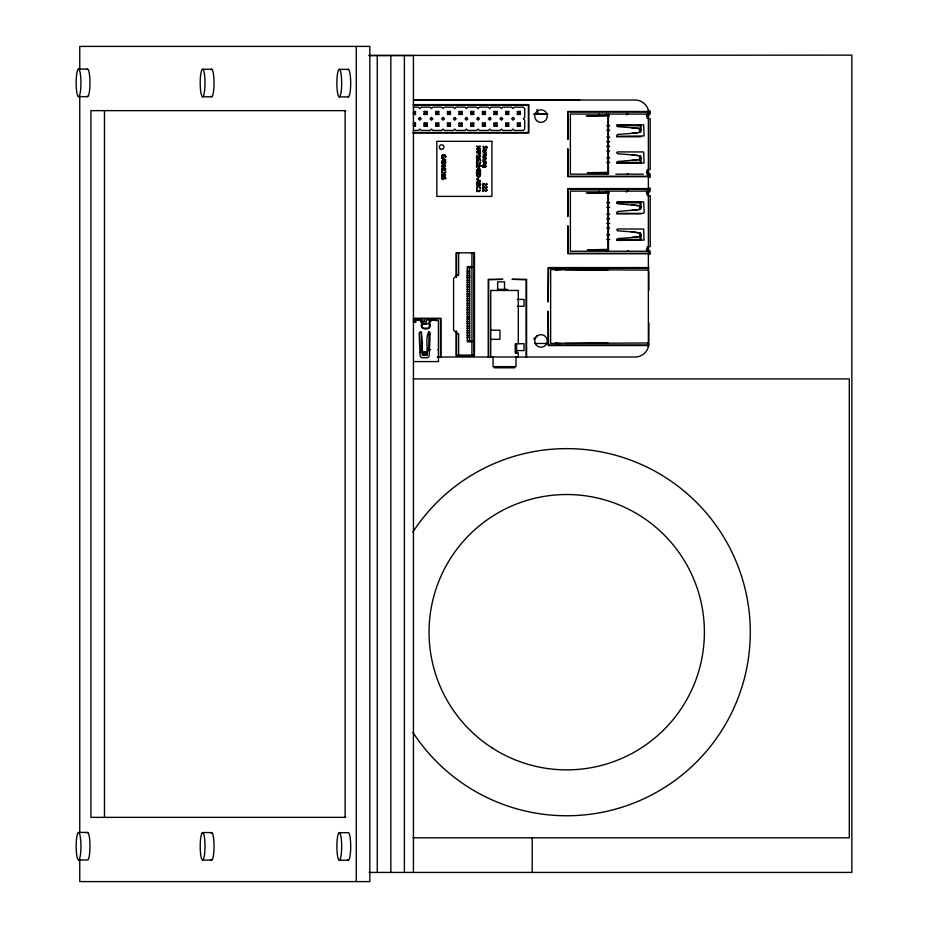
<?xml version="1.0" encoding="UTF-8"?>
<svg xmlns="http://www.w3.org/2000/svg" width="928" height="928" viewBox="0 0 928 928"><rect width="100%" height="100%" fill="white"/><g stroke="black" fill="none" stroke-linecap="round" stroke-linejoin="round"><path stroke-width="1.39" d="M518.288 357.013L518.288 352.884L515.446 352.884L515.446 343.708L524.065 343.708L524.065 350.587L516.339 350.587M516.583 343.708L516.583 352.884L516.583 350.587M648.846 190.205L647.93 191.122L570.372 191.122L570.372 251.233L647.93 251.233L648.846 252.149M648.37 346.805L648.37 110.235M556.939 270.106L556.15 270.106M427.193 352.466L428.794 347.884L429.026 331.772L430.174 332.92L429.258 355.401A2.297 2.297 0 0 1 426.961 357.698L422.379 357.698A2.297 2.297 0 0 1 420.082 355.401L419.166 332.92L420.314 331.772L421.416 332.618L422.379 342.467L422.379 355.401L426.961 355.401C428.075 348.255 425.186 338.186 428.736 331.806M417.217 320.346L417.554 319.661L418.354 320.346M419.502 320.346L420.314 319.661L420.651 321.946L421.799 321.946L422.147 319.661L422.948 321.946L424.096 321.946L424.444 319.661L425.244 321.946L426.393 321.946L426.729 319.661L436.137 319.661L436.137 321.03M556.823 270.106L556.278 269.642M556.498 270.106L557.067 270.106M422.356 323.559L421.73 324.243L421.799 323.559L429.258 323.559M424.026 324.243L424.653 323.559M426.938 323.559L426.323 324.243L421.973 324.243M413.238 112.23L415.466 111.476L415.466 114.457L413.482 114.457M413.238 123.876L415.466 123.134L415.466 126.115L413.482 126.115M424.142 114.457L424.896 112.23L424.142 111.476L424.142 114.457L427.124 114.457L427.124 111.476L424.142 111.476M424.896 112.23L427.124 111.476M424.142 123.134L426.37 123.876L427.124 123.134L427.124 126.115L424.142 126.115L424.142 123.134L427.124 123.134M435.8 111.476L436.543 112.23L438.782 111.476L438.782 114.457L435.8 114.457L435.8 111.476L438.782 111.476M424.142 126.115L424.896 123.876M435.8 114.457L436.543 112.23M435.8 126.115L436.543 125.361L435.8 123.134L435.8 126.115L438.782 126.115L438.782 123.134L435.8 123.134M436.543 123.876L438.782 123.134M447.458 114.457L448.201 112.23L447.458 111.476L447.458 114.457L450.44 114.457L450.44 111.476L447.458 111.476M448.201 112.23L450.44 111.476M447.458 123.134L449.686 123.876L450.44 123.134L450.44 126.115L447.458 126.115L447.458 123.134L450.44 123.134M459.105 111.476L461.344 112.23L462.098 111.476L462.098 114.457L459.105 114.457L459.105 111.476L462.098 111.476M447.458 126.115L448.201 123.876M459.105 114.457L459.859 112.23M459.105 126.115L459.859 123.876L459.105 123.134L459.105 126.115L462.098 126.115L462.098 123.134L459.105 123.134M459.859 123.876L462.098 123.134M470.763 114.457L471.517 112.23L470.763 111.476L470.763 114.457L473.744 114.457L473.744 111.476L470.763 111.476M471.517 112.23L473.744 111.476M470.763 126.115L471.517 125.361L470.763 123.134L470.763 126.115L473.744 126.115L473.744 123.134L470.763 123.134M471.517 123.876L473.744 123.134M482.421 114.457L483.175 113.715L482.421 111.476L482.421 114.457L485.402 114.457L485.402 111.476L482.421 111.476M483.175 112.23L485.402 111.476M482.421 123.134L483.175 123.876L485.402 123.134L485.402 126.115L482.421 126.115L482.421 123.134L485.402 123.134M494.079 111.476L496.318 112.23L497.06 111.476L497.06 114.457L494.079 114.457L494.079 111.476L497.06 111.476M482.421 126.115L483.175 123.876M494.079 114.457L494.833 112.23M494.079 126.115L494.833 125.361L494.079 123.134L494.079 126.115L497.06 126.115L497.06 123.134L494.079 123.134M494.833 123.876L497.06 123.134M505.737 114.457L506.479 112.23L505.737 111.476L505.737 114.457L508.718 114.457L508.718 111.476L505.737 111.476M506.479 112.23L508.718 111.476M505.737 126.115L506.479 125.361L505.737 123.134L505.737 126.115L508.718 126.115L508.718 123.134L505.737 123.134M506.479 123.876L508.718 123.134M517.395 114.457L518.137 112.23L517.395 111.476L517.395 114.457L520.376 114.457L520.376 111.476L517.395 111.476M518.137 112.23L520.376 111.476M517.395 123.134L518.137 123.876L520.376 123.134L520.376 126.115L517.395 126.115L517.395 123.134L520.376 123.134M517.395 126.115L518.137 123.876M431.787 320.299L429.49 322.596C434.432 331.145 417.206 331.134 422.147 322.596L419.85 320.299L415.489 320.299L415.152 322.26L413.354 322.016M458.629 273.946L453.583 278.296L453.583 330.182L458.629 334.521M557.067 269.642L556.22 270.106M639.96 132.402L634.253 133.075M639.96 159.477L617.398 161.576L616.842 162.922L644.067 163.015L643.684 151.972L617.642 151.902L616.749 152.586L617.398 153.712L633.952 155.022M639.96 209.473L617.398 211.572L616.749 212.698L617.642 213.37L643.336 213.37L644.252 212.454L643.684 201.968L617.398 201.933L616.714 202.814L617.398 203.708L639.96 205.796M639.264 236.547L631.678 237.498M639.96 236.547L634.253 237.22M442.354 174.012L441.658 175.473A1.253 1.253 0 0 0 442.157 176.285C445.742 177.584 446.832 173.42 442.818 173.93M631.678 133.354L639.264 132.402A2.204 1.902 -89.2 0 0 639.288 128.679M631.678 210.424L639.264 209.473A2.204 1.902 -89.2 0 0 639.288 205.749L631.678 204.844M631.968 160.393L633.14 160.312M633.952 133.18L617.398 134.502L616.749 135.627L617.642 136.3L644.067 135.94L643.684 124.897L617.642 124.828L616.749 125.512L617.398 126.637L633.952 127.948M633.952 237.324L617.398 238.647L616.749 239.772L617.642 240.445L644.067 240.085L643.684 229.042L617.642 228.972L616.749 229.657L617.398 230.782L633.952 232.093M634.253 160.15L639.264 159.477A2.204 1.891 90 0 0 639.288 155.753L634.253 155.127M469.638 294.13L467.573 294.141L467.573 291.392M369.135 55.425L851.858 55.123L851.858 872.424L369.135 872.424M369.135 55.576L413.436 55.576L413.436 872.424M78.532 69.101L87.568 69.101M202.594 69.252L211.642 69.252M339.265 69.345L348.302 69.345M78.532 96.64A13.769 2.39 90 0 0 80.608 75.992A13.769 2.39 90 0 0 76.467 75.992A13.769 2.39 90 0 0 78.532 96.64L87.568 96.64M202.594 96.779A13.769 2.39 90 0 0 204.67 76.131A13.769 2.39 90 0 0 200.529 76.131A13.769 2.39 90 0 0 202.594 96.779L211.642 96.779M339.265 96.883A13.769 2.39 90 0 0 341.342 76.224A13.769 2.39 90 0 0 337.2 76.224A13.769 2.39 90 0 0 339.265 96.883L348.302 96.883M414.085 100.027L635.077 100.027A13.769 13.769 0 0 1 648.73 111.998L568.307 111.952L567.843 139.513L567.843 111.499L648.626 111.499M413.714 100.259L579.872 100.259M413.204 104.62L528.844 104.62L528.844 132.971L412.972 132.971M413.946 105.073L528.38 105.073L528.38 132.518L412.972 132.518M413.343 107.138L418.424 107.138L419.804 108.518L421.184 107.138L430.082 107.138L431.462 108.518L432.842 107.138L441.74 107.138L443.12 108.518L444.489 107.138L453.398 107.138L454.778 108.518L456.147 107.138L465.056 107.138L466.424 108.518L467.805 107.138L476.714 107.138L478.082 108.518L479.463 107.138L488.36 107.138L489.74 108.518L491.121 107.138L500.018 107.138L501.398 108.518L502.779 107.138L511.676 107.138L513.056 108.518L514.425 107.138L523.334 107.138L524.714 108.518L524.714 117.415L523.334 118.796L524.714 120.176L524.714 129.073L523.334 130.454L514.425 130.454L513.056 129.073L511.676 130.454L502.779 130.454L501.398 129.073L500.018 130.454L491.121 130.454L489.74 129.073L488.36 130.454L479.463 130.454L478.082 129.073L476.714 130.454L467.805 130.454L466.424 129.073L465.056 130.454L456.147 130.454L454.778 129.073L453.398 130.454L444.489 130.454L443.12 129.073L441.74 130.454L432.842 130.454L431.462 129.073L430.082 130.454L421.184 130.454L419.804 129.073L418.424 130.454L413.343 130.454M345.68 110.641L90.909 110.641L90.909 817.359L345.68 817.359M413.482 111.476L415.466 111.476M413.238 113.715L415.466 114.457M424.896 113.715L427.124 114.457M436.543 113.715L438.782 114.457M448.201 113.715L450.44 114.457M459.859 113.715L462.098 114.457M471.517 113.715L473.744 114.457M483.175 113.715L485.402 114.457M494.833 113.715L497.06 114.457M506.479 113.715L508.718 114.457M518.137 113.715L520.376 114.457M534.864 114.028L546.847 114.028M533.414 114.214L547.903 114.214M608.455 115.42L587.354 115.884M647.013 115.42L647.93 115.42A2.297 2.297 0 0 0 650.215 113.123L650.215 111.058L648.846 111.058L648.811 113.367L647.93 114.051L570.372 114.051L570.372 174.162L608.455 174.162L608.455 114.063M586.276 115.884L609.418 115.884M646.34 115.884L646.99 115.884M413.482 123.134L415.466 123.134M616.621 125.292L630.982 125.292M636.736 125.292L641.039 125.292L641.039 130.802M413.238 125.361L415.466 126.115M424.896 125.361L427.124 126.115M436.543 125.361L438.782 126.115M448.201 125.361L450.44 126.115M459.859 125.361L462.098 126.115M471.517 125.361L473.744 126.115M483.175 125.361L485.402 126.115M494.833 125.361L497.06 126.115M506.479 125.361L508.718 126.115M518.137 125.361L520.376 126.115M606.726 125.698L609.615 125.698M616.865 125.698L640.111 125.698L640.111 130.291M606.726 130.291L609.696 130.291M616.621 136.764L641.039 136.764M606.726 137.17L609.696 137.17M606.726 141.764L609.615 141.764M606.726 146.357L609.696 146.357M606.726 150.939L609.615 150.939M606.726 157.83L609.615 157.83M606.726 162.412L609.696 162.412M616.865 162.412L640.111 162.412L640.111 157.83M616.621 162.922L641.039 162.922L641.039 157.412M646.34 172.33L646.99 172.33M608.455 172.782L587.354 172.782L608.002 172.33L608.002 115.884M647.013 172.782L647.93 172.782A2.297 2.297 0 0 1 650.215 175.079L650.215 177.144L648.846 177.144M615.809 174.162L643.336 174.162M648.846 176.227L568.307 176.227L567.843 148.689L567.843 176.691L648.846 176.691M648.846 188.14L650.215 188.14L650.215 190.205A2.297 2.297 0 0 1 647.93 192.49L647.013 192.49M648.846 188.593L567.843 188.593L567.843 216.584L568.307 189.057L648.846 189.057M608.455 192.49L587.354 192.954M586.276 192.954L609.418 192.954M646.34 192.954L646.99 192.954M616.621 202.362L641.039 202.362L641.039 207.872M606.726 202.768L609.696 202.768M616.865 202.768L640.111 202.768L640.111 207.362M606.726 207.362L609.696 207.362M616.621 213.834L641.039 213.834M606.726 214.252L609.696 214.252M606.726 218.834L609.615 218.834M606.726 223.428L609.696 223.428M606.726 228.01L609.615 228.01M606.726 234.9L609.615 234.9M606.726 239.482L609.696 239.482M616.865 239.482L640.111 239.482L640.111 234.9M616.621 239.992L641.039 239.992L641.039 234.482M646.34 249.4L646.99 249.4M608.455 249.852L587.354 249.852L608.002 249.4L608.002 192.954M647.013 249.852L647.93 249.852A2.297 2.297 0 0 1 650.215 252.149L650.215 254.214L648.846 254.214M459.244 253.298L456.564 253.298L456.564 277.194M471.32 253.298L473.999 253.298L473.999 355.18L456.564 355.18L456.564 331.087M648.846 253.298L568.307 253.298L567.843 225.759L567.843 253.762L648.846 253.762M471.934 266.603L467.352 266.603L467.352 341.864L471.934 341.864M471.934 267.519L467.573 267.519L467.573 271.196M648.846 267.577L548.112 267.577L548.112 301.96L548.576 268.041L648.846 268.041M648.846 270.106L565.001 269.642M467.086 271.196L469.638 271.196M648.846 271.707L648.846 290.244M467.086 273.029L469.638 273.029M467.004 275.79L469.638 275.79M467.004 277.623L469.638 277.623M467.086 280.372L469.638 280.372M467.086 282.205L469.638 282.205M467.086 284.966L469.638 284.966M467.086 286.798L469.638 286.798M497.64 289.327L507.106 289.327L508.103 290.464M467.086 289.548L469.638 289.548M467.086 291.392L469.638 291.392M467.086 294.141L469.638 294.141M467.086 295.974L469.638 295.974M467.086 298.735L469.638 298.735M517.29 299.419L524.065 299.419L524.065 306.298L517.29 306.298M467.086 300.568L469.638 300.568M467.086 303.317L469.638 303.317M467.086 305.15L469.638 305.15M467.086 307.91L469.638 307.91M467.086 309.743L469.638 309.743M467.086 312.492L469.638 312.492M467.086 314.337L469.638 314.337M467.086 317.086L469.638 317.086M413.61 318.234L440.962 318.234L440.962 357.013M413.552 318.687L440.498 318.687L440.498 357.013M467.086 318.919L469.638 318.919M429.258 320.346L438.434 320.299L438.434 361.595L413.946 361.595M467.016 321.68L469.638 321.68M648.846 322.828L648.846 341.365M467.016 323.512L469.638 323.512M467.086 326.262L469.638 326.262M467.086 328.094L469.638 328.094M490.75 330.159L499.925 330.159L499.925 339.346L490.75 339.346M467.039 330.855L469.638 330.855M467.039 332.688L469.638 332.688M467.086 335.437L469.638 335.437M467.086 337.282L469.638 337.282M471.934 340.947L467.573 340.947L467.573 337.282M648.846 342.977L565.001 343.43M535.085 343.476L546.638 343.476M648.73 345.042L548.576 345.077L548.112 311.135L548.112 345.541L648.626 345.541M427.298 349.717L430.546 349.67M437.714 349.67L438.434 349.67M422.379 351.712L426.961 351.712M422.379 352.292L426.961 352.292M419.955 352.466L422.843 352.466M422.379 353.197L426.961 353.197M422.379 354.856L426.961 354.856M437.204 357.013L635.077 357.013A13.769 13.769 0 0 0 648.846 343.244M494.195 367.79L514.843 367.79M413.111 378.914L849.306 378.914L849.306 837.81L413.111 837.81M78.555 832.439L87.592 832.439M202.617 832.578L211.654 832.578M339.277 832.671L348.325 832.671A13.769 2.39 -90 0 1 350.691 848.238A13.769 2.39 -90 0 1 347.698 859.746M78.555 859.966A13.769 2.39 90 0 0 80.62 839.318A13.769 2.39 90 0 0 76.479 839.318A13.769 2.39 90 0 0 78.555 859.966L87.592 859.966A13.769 2.39 -90 0 0 89.958 844.41A13.769 2.39 -90 0 0 86.965 832.903M202.617 860.117A13.769 2.39 90 0 0 204.682 839.457A13.769 2.39 90 0 0 200.541 839.457A13.769 2.39 90 0 0 202.617 860.117L211.654 860.117M339.277 860.21A13.769 2.39 90 0 0 341.353 839.562A13.769 2.39 90 0 0 337.212 839.562A13.769 2.39 90 0 0 339.277 860.21L348.325 860.21M638.128 128.226L634.253 128.052M634.253 232.197L639.264 232.87A2.204 1.891 90 0 1 639.288 236.594M631.678 127.774L639.96 128.725M631.678 154.848L639.96 155.8M631.678 231.919L639.96 232.87M638.081 128.273L639.264 128.725M556.15 342.977L557.067 342.977M556.278 343.43L556.939 342.977M556.266 342.977L556.823 342.977M557.067 343.43L556.498 342.977M422.623 323.559L423.249 324.243M413.424 319.661L413.772 321.946L414.92 321.946L415.257 319.661L416.069 321.946M537.01 109.434L538.24 114.028M648.846 175.079L647.013 174.162L647.002 170.497L647.686 169.604L650.215 169.569L650.215 118.633L647.199 118.274L647.002 114.063M647.002 191.133L647.199 195.344L650.215 195.704L650.215 246.639L647.199 246.999L647.002 251.21M608.455 191.133L608.455 251.21M607.863 270.106L550.64 269.642L550.64 343.43L607.863 342.977M606.622 114.051L606.622 115.42M606.622 172.782L606.622 174.162M606.622 191.122L606.622 192.49M606.622 249.852L606.622 251.233M599.279 114.051L599.279 115.42M599.279 191.122L599.279 192.49M561.057 269.642L555.826 269.642M561.057 343.43L555.826 343.43M532.208 837.81L532.208 872.424M526.594 357.013L526.594 279.316L512.001 279.316L526.13 279.78L526.13 357.013M519.622 112.23L519.622 113.715M519.622 123.876L519.622 125.361M518.288 343.708L518.288 290.464L490.75 290.464L490.75 357.013M515.991 357.013L515.991 366.653L493.046 366.653L493.046 357.013M515.446 343.708L515.446 352.884M507.964 112.23L507.964 113.715M507.964 123.876L507.964 125.361M504.519 290.464L504.519 281.845L497.64 281.845L497.64 290.464M496.318 112.23L496.318 113.715M496.318 123.876L496.318 125.361M488.685 357.013L488.685 279.78L502.825 279.316L488.232 279.316L488.232 357.013M484.66 112.23L484.66 113.715M484.66 123.876L484.66 125.361M473.002 112.23L473.002 113.715M473.002 123.876L473.002 125.361M471.934 252.845L471.934 355.633M469.638 267.519L469.638 340.947M469.533 275.79L469.533 277.623M467.573 273.029L467.573 275.79M467.573 277.623L467.573 280.372M467.573 282.205L467.573 284.966M467.573 286.798L467.573 289.548M467.573 295.974L467.573 298.735M467.573 300.568L467.573 303.317M467.573 305.15L467.573 307.91M467.573 309.743L467.573 312.492M467.573 314.337L467.573 317.086M467.573 318.919L467.573 321.68M467.573 323.512L467.573 326.262M467.573 328.094L467.573 330.855M467.573 332.688L467.573 335.437M461.344 112.23L461.344 113.715M461.344 123.876L461.344 125.361M458.629 252.845L458.629 275.593M458.629 333.941L458.629 355.633M456.1 276.973L456.1 252.845L474.463 252.845L474.463 355.633L456.1 355.633L456.1 331.308M449.686 112.23L449.686 113.715M449.686 123.876L449.686 125.361M438.028 112.23L438.028 113.715M438.028 123.876L438.028 125.361M429.258 319.661L429.258 326.772A1.38 1.38 0 0 1 427.878 328.141L423.655 328.141A1.38 1.38 0 0 1 422.286 326.772L422.286 323.559M426.37 112.23L426.37 113.715M426.37 123.876L426.37 125.361M425.244 323.559L425.244 324.243M424.096 323.559L424.096 324.243M422.948 323.559L422.948 324.243M421.184 332.05L421.184 351.735M414.723 112.23L414.723 113.715M414.723 123.876L414.723 125.361M404.388 55.576L404.388 872.424M390.839 55.576L390.839 872.424M377.278 55.576L377.278 872.424M356.271 46.4L356.271 881.6M345.112 110.641L345.112 817.359M104.47 110.641L104.47 817.359M79.762 69.6L79.762 46.4L369.831 46.4L369.831 881.6L79.762 881.6L79.762 859.85M79.762 95.7L79.762 832.3M412.902 532.022A183.558 183.558 0 0 1 687.207 493.708A183.558 183.558 0 0 1 687.207 770.681A183.558 183.558 0 0 1 412.902 732.366M537.01 335.6A9.176 9.176 0 0 1 533.658 338.964M211.039 833.042A13.769 2.39 -90 0 1 214.043 846.348A13.769 2.39 -90 0 1 211.039 859.641M86.954 69.577A13.769 2.39 -90 0 1 89.958 82.87A13.769 2.39 -90 0 1 86.954 96.176M211.016 69.716A13.769 2.39 -90 0 1 214.032 83.01A13.769 2.39 -90 0 1 211.016 96.315M347.687 69.809A13.769 2.39 -90 0 1 350.691 83.114A13.769 2.39 -90 0 1 347.687 96.408M639.984 205.749A2.204 1.902 -89.2 0 1 639.972 209.519M626.493 191.736A3.225 3.213 -87.4 0 1 628.372 191.122A3.225 3.213 -89.9 0 0 626.481 191.736A3.225 3.213 -86.4 0 1 628.372 191.122M639.984 232.824A2.204 1.891 90 0 1 639.984 236.594M639.984 128.679A2.204 1.902 -89.2 0 1 639.972 132.449M626.493 114.666A3.225 3.213 -87.4 0 1 628.372 114.051A3.225 3.213 -89.9 0 0 626.481 114.654A3.225 3.213 -86.4 0 1 628.372 114.051M639.984 155.753A2.204 1.891 90 0 1 639.984 159.523M442.436 174.104A1.253 1.253 0 0 1 442.9 174.023M445.208 162.539L444.477 164.024L442.656 163.873A1.288 1.288 0 0 1 442.238 163.154L442.18 162.145L445.208 162.539M445.66 162.516C445.962 165.996 440.44 164.79 441.728 161.623L445.66 161.623L445.66 162.516M480.043 174.789L479.3 176.274L477.491 176.111A1.288 1.288 0 0 1 477.062 175.404L477.015 174.394L480.043 174.789M480.484 174.766C480.797 178.246 475.275 177.039 476.563 173.872L480.484 173.872L480.484 174.766M480.484 153.456L479.3 154.941A1.276 1.276 0 0 1 478.604 154.744L478.024 152.992L476.563 152.459L480.484 152.459L480.484 153.456M445.73 178.234C445.278 181.088 444.779 174.893 443.19 179.51A1.183 1.183 0 0 1 442.192 179.348L441.96 176.888C442.76 181.749 442.679 176.598 445.231 177.12A1.253 1.253 0 0 1 445.649 177.712L445.73 178.234M487.084 147.494C486.632 150.348 486.133 144.153 484.532 148.77A1.183 1.183 0 0 1 483.534 148.608L483.314 146.148C484.114 151.009 484.022 145.858 486.585 146.38A1.253 1.253 0 0 1 487.003 146.972L487.084 147.494M441.67 171.819L441.856 172.886A1.218 1.218 0 0 0 442.644 173.408C443.897 172.585 446.403 174.197 445.498 171.146C446.391 172.573 440.858 173.884 442.447 171.042L441.67 171.819M476.493 162.632L476.69 163.699A1.218 1.218 0 0 0 477.468 164.221C478.72 163.398 481.238 165.01 480.333 161.959C481.261 163.34 475.704 164.697 477.282 161.89L476.493 162.632M483.036 157.192L483.929 158.63L485.448 157.064L485.889 158.526L485.564 156.588L484.022 158.096L483.813 156.496L483.036 157.192M445.742 169.209L444.234 170.334L442.18 168.618L441.728 170.543L441.728 168.13L444.315 169.801L445.243 169.441L444.941 168.235L445.742 169.209M480.576 156.426L479.068 157.54L477.015 155.823L476.563 157.76L476.563 155.336L479.15 157.018L480.078 156.646L479.776 155.44L480.576 156.426M480.576 165.926L479.068 167.04L477.015 165.323L476.563 167.26L476.563 164.836L479.15 166.518L480.078 166.147L479.776 164.917L480.576 165.926M485.657 150.243C485.402 150.51 482.258 147.807 483.082 151.45L485.564 151.368L485.959 149.35L485.657 150.243M487.096 184.312L485.588 185.426L483.534 183.709L483.082 185.646L483.082 183.222L485.669 184.904L486.597 184.533L486.295 183.326L487.096 184.312M487.096 187.259L485.588 188.372L483.534 186.667L483.082 188.593L483.082 186.168L485.669 187.85L486.597 187.491L486.295 186.284L487.096 187.259M487.096 190.205L485.588 191.33L483.534 189.614L483.082 191.539L483.082 189.115L485.669 190.797L486.597 190.437L486.295 189.196L487.096 190.205M483.488 159.952L483.824 160.892L486.028 161.391L483.082 161.391L483.001 159.999L483.604 159.14L486.028 159.071L483.488 159.952M482.003 165.613L482.769 167.307L485.901 166.889A1.322 1.322 0 0 0 486.086 165.915C482.838 162.493 483.372 169.186 482.003 165.613M441.682 156.02L441.995 157.725L443.712 157.725L443.712 156.31L443.248 157.215C439.605 153.514 447.215 155.66 445.51 157.447A2.517 2.517 0 0 0 445.73 156.426L445.591 155.66A1.612 1.612 0 0 0 444.895 154.848L442.459 154.848A1.543 1.543 0 0 0 441.786 155.66L441.682 156.02M476.516 159.639L476.818 161.344L478.535 161.344L478.535 159.918L478.082 160.822C474.44 157.122 482.05 159.268 480.344 161.066A2.517 2.517 0 0 0 480.565 160.034L480.426 159.268A1.612 1.612 0 0 0 479.73 158.468L477.294 158.456A1.543 1.543 0 0 0 476.609 159.268L476.516 159.639M476.516 183.976L476.818 185.681L478.535 185.681L478.535 184.266L478.082 185.171C474.44 181.47 482.05 183.616 480.344 185.403A2.517 2.517 0 0 0 480.565 184.382L480.426 183.616A1.612 1.612 0 0 0 479.73 182.804L477.294 182.804A1.543 1.543 0 0 0 476.609 183.616L476.516 183.976M480.565 187.885C480.542 191.284 479.068 183.558 476.946 187.874C475.89 191.702 477.317 181.54 480.565 187.885M485.634 163.363L483.082 164.418L485.472 164.36L486.11 163.49L486.028 162.098L483.082 162.098L485.634 163.363M486.11 155.115L485.53 155.916L483.082 155.985L485.634 154.999L483.082 154.315L485.634 153.317L483.082 152.146L486.028 152.146L486.11 155.115M480.043 153.422C479.289 156.449 476.969 151.055 480.043 153.422M483.604 165.95L483.616 166.321A1.276 1.276 0 0 0 483.882 166.889C487.281 167.98 484.996 163.873 483.604 165.95M442.053 175.056C443.259 177.84 444.187 172.805 442.053 175.056M441.682 166.066C444.802 171.286 447.47 162.087 441.682 166.066M445.301 166.367C441.624 169.267 441.647 163.456 445.301 166.367M483.488 149.93C483.813 152.61 485.46 148.863 483.488 149.93M445.359 175.206C443.886 177.526 443.99 173.026 445.359 175.206M419.804 117.415L418.424 118.796L419.804 120.176L421.184 118.796L419.804 117.415M431.462 117.415L430.082 118.796L431.462 120.176L432.842 118.796L431.462 117.415M443.12 117.415L441.74 118.796L443.12 120.176L444.489 118.796L443.12 117.415M454.778 117.415L453.398 118.796L454.778 120.176L456.147 118.796L454.778 117.415M466.424 117.415L465.056 118.796L466.424 120.176L467.805 118.796L466.424 117.415M478.082 117.415L476.714 118.796L478.082 120.176L479.463 118.796L478.082 117.415M489.74 117.415L488.36 118.796L489.74 120.176L491.121 118.796L489.74 117.415M501.398 117.415L500.018 118.796L501.398 120.176L502.779 118.796L501.398 117.415M513.056 117.415L511.676 118.796L513.056 120.176L514.425 118.796L513.056 117.415M478.732 147.482L476.563 149.199L478.396 147.088L476.563 146.346L480.484 146.346L478.686 146.868L480.484 149.106L478.732 147.482M445.66 159.929L441.728 161.252L442.83 160.347L442.83 158.839L441.728 157.957L445.66 159.929M480.484 181.041L476.563 182.364L477.665 181.459L477.665 179.951L476.563 179.069L480.484 181.041M445.127 159.593L443.271 160.196L443.271 158.99L445.127 159.593M479.962 180.705L478.106 181.308L478.106 180.102L479.962 180.705M491.898 141.323L436.833 141.323L436.833 196.4L491.898 196.4L491.898 141.323M478.465 149.222L477.908 150.962L476.563 151.461L480.484 151.461L478.465 149.222M479.869 150.962L478.338 150.962L478.338 149.64L479.869 150.962M478.465 167.597L477.908 169.337L476.563 169.847L480.484 169.847L478.465 167.597M479.869 169.337L478.338 169.337L478.338 168.014L479.869 169.337M480.484 170.845L476.563 170.845L476.563 173.292L477.027 171.367L478.488 171.367L478.488 173.165L478.952 171.367L480.02 171.367L480.484 173.292L480.484 170.845M478.523 177.376L478.048 178.86L478.523 177.376M476.969 189.788L476.563 191.702L476.969 191.006C480.495 193.024 480.704 188.976 479.59 190.495L476.969 190.495L476.969 189.788M492.06 747.864A137.669 137.669 0 0 0 704.224 639.021A137.669 137.669 0 0 0 503.881 509.704A137.669 137.669 0 0 0 492.06 747.864M627.386 251.082A3.225 3.213 89.9 0 0 628.372 251.233A3.225 3.213 -89.3 0 1 627.386 251.082M627.386 174A3.225 3.213 89.9 0 0 628.372 174.162A3.225 3.213 -89.3 0 1 627.386 174M536.535 120.547A6.31 6.31 0 0 0 547.091 117.717A6.31 6.31 0 0 0 539.365 109.991A6.31 6.31 0 0 0 536.535 120.547M536.535 345.413A6.31 6.31 0 0 0 547.091 342.583A6.31 6.31 0 0 0 539.365 334.857A6.31 6.31 0 0 0 536.535 345.413M440.023 148.689A2.297 2.297 0 0 0 443.862 147.656A2.297 2.297 0 0 0 441.055 144.849A2.297 2.297 0 0 0 440.023 148.689"/></g></svg>
